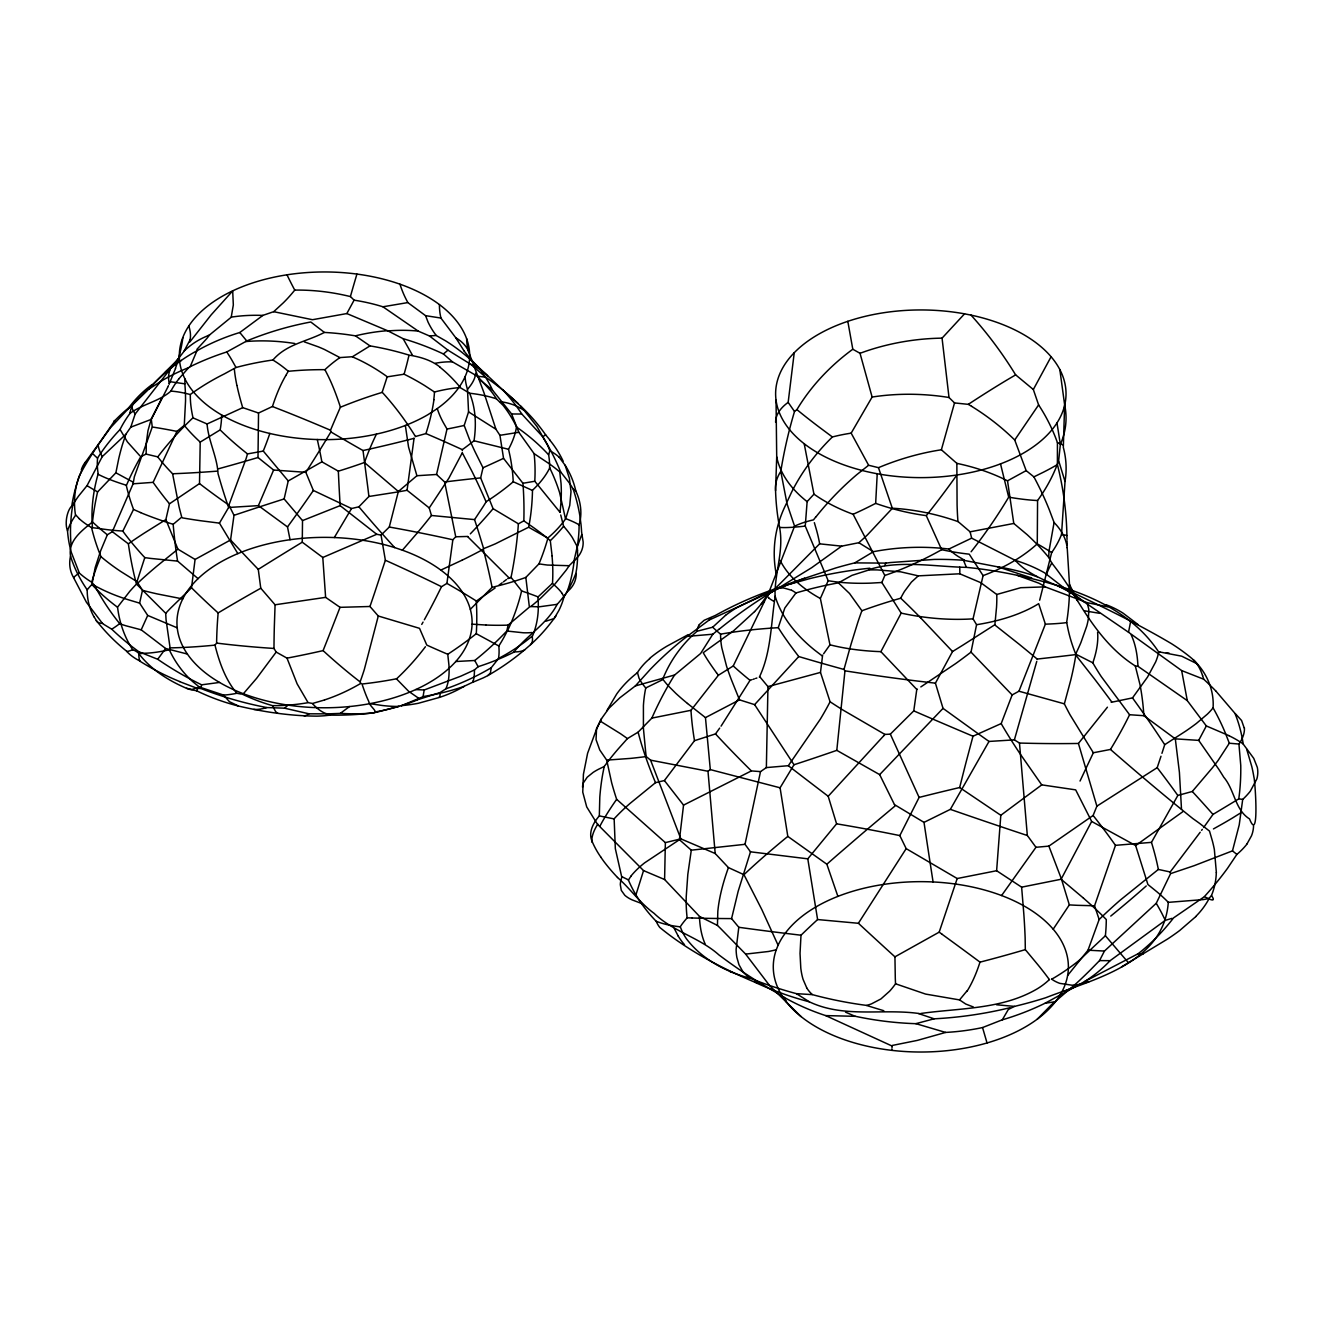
<?xml version="1.0" encoding="UTF-8"?>
<svg xmlns="http://www.w3.org/2000/svg" width="1324" height="1324" viewBox="0 0 1324 1324"><rect width="100%" height="100%" fill="white"/><g stroke="black" fill="none" stroke-linecap="round" stroke-linejoin="round"><path stroke-width="1.5" d="M402.413 550.188L394.701 547.606A147.593 85.216 0 0 0 176.953 623.256A147.593 85.216 0 0 0 396.77 696.871A147.593 85.216 0 0 0 402.413 550.188L417.06 533.191A374.841 186.701 -59.9 0 0 431.442 515.499L429.241 507.936L448.935 478.063L462.357 452.692M776.046 400.212L776.708 456.912L775.566 490.608A247.505 237.344 18.8 0 0 779.571 527.366C784.156 551.347 774.259 573.176 775.086 596.892C770.965 623.438 771.147 652.633 759.331 677.16M1067.028 539.513L1066.912 535.575A314.682 306.969 43.2 0 0 1057.396 464.542L1057.429 442.663A185.608 157.308 24 0 0 1038.612 404.912L1033.332 389.521L1015.674 374.874A295.02 31.346 -37.9 0 0 968.291 404.35L954.521 402.926L949.01 397.498L942.059 338.15L964.551 313.838L971.005 315.112A304.421 222.945 61.6 0 1 1015.657 374.907M775.616 422.323L775.616 422.124A157.06 52.497 3.5 0 1 786.605 403.539L788.161 402.364L794.235 352.73M1039.671 600.202L1051.67 552.555A297.701 18.735 23.8 0 0 1037.271 543.833L1037.569 500.522A172.799 140.874 -19.5 0 0 1058.472 461.215M948.828 549.03A234.927 223.359 3.2 0 0 873.426 551.694L854.741 562.882A444.235 437.847 -76.8 0 0 835.725 567.979L793.457 582.047A357.596 270.725 65.3 0 0 775.5 589.842L709.184 620.013L687.09 636.397A458.865 378.333 70.6 0 0 650.25 669.414L635.354 685.915L619.864 697.781L608.924 708.307L601.477 718.7L596.611 729.028L587.608 753.24L583.421 774.275L582.759 792.166L586.714 806.912L597.438 824.223L643.547 870.596L664.598 879.517L699.585 916.473L717.442 925.426L720.355 928.256L745.644 954.107L769.674 985.685L800.987 1016.534M759.943 676.945L767.953 686.61L766.364 767.589L760.506 771.611L751.37 770.916L683.548 805.124L679.427 839.697L691.293 850.174L745.015 844.315L750.493 851.812L807.789 858.829L836.586 823.826L828.195 796.27A344.223 10.906 36.6 0 1 788.277 765.669M847.807 321.318L852.805 349.238L860.021 353.293L872.119 397.051L851.166 433.147L868.627 465.254L878.474 467.67A159.939 93.011 -20.5 0 1 941.381 449.779L956.855 463.367L957.086 505.04A189.829 36.327 -81.2 0 0 957.947 521.474L970.111 531.818L971.651 538.156L1015.276 560.366A219.834 170.664 -42.4 0 1 1044.553 572.796L1064.728 588.452A450.143 397.829 -59.7 0 0 1074.294 595.204L1128.528 632.26L1181.653 670.573L1203.698 679.212A325.108 314.632 -87.3 0 1 1216.077 691.26M424.342 619.781L426.874 615.13A271.172 91.339 -58.4 0 0 436.192 597.356L441.521 586.714L446.916 583.388L452.858 539.745L455.737 536.783L444.616 481.969L436.556 474.472L416.911 475.73L398.358 491.485L389.273 527.051L381.047 535.111L376.728 534.284L340.136 505.636L339.176 488.539A182.53 13.505 86.5 0 1 338.977 484.683L338.332 471.162L321.897 461.828L288.235 480.943L284.13 498.949L302.517 520.597L302.269 542.195L322.791 557.487L325.621 597.356L340.036 607.335L369.959 606.491L378.283 616.008L419.526 628.337L426.791 645.086A163.332 18.122 27.4 0 0 447.76 654.271L448.919 664.979A67.524 24.031 70 0 1 447.992 682.373L447.628 683.796A77.669 27.639 70 0 1 445.791 688.894L440.164 692.518L416.894 699.966M1216.375 872.632L1214.356 849.511A128.329 106.996 -87.8 0 0 1212.436 841.137L1209.507 831.091L1199.726 823.495A279.083 183.672 16.3 0 0 1192.924 818.629C1165.252 796.518 1137.498 773.001 1110.472 749.45L1093.343 752.76L1080.036 781.044M1200.189 832.25L1170.201 871.97L1158.351 869.438A356.967 112.275 50.6 0 0 1151.466 842.362L1177.83 795.459L1192.279 791.487L1212.387 767.837A226.387 177.764 -43.3 0 0 1218.063 760.522L1229.317 743.227L1225.279 732.867A282.575 158.814 30.9 0 0 1213.082 707.86C1214.389 688.629 1205.287 669.464 1190.524 657.349A213.826 204.409 -37.2 0 0 1171.591 643.745C1139.07 624.432 1104.994 608.064 1070.884 591.663C1051.753 582.494 1029.873 576.701 1015.276 560.366M269.831 433.411A90.876 16.765 -62.9 0 1 263.244 451.087L247.489 453.917A122.404 49.766 -64.7 0 1 246.065 458.766L228.903 505.089L234 515.301L230.575 539.96L195.075 559.44L177.912 549.162L165.864 519.587L169.489 503.799L199.51 483.591L200.205 442.1A171.177 67.723 22.3 0 1 184.268 425.368L185.542 400.973A165.682 149.082 87 0 0 184.847 383.828M230.558 539.96A348.096 56.038 44 0 0 258.263 569.353L260.762 588.204L275.078 604.787L274.333 626.699A166.94 29.558 -87.6 0 0 273.985 648.462L276.186 652.07L287.01 658.144A249.475 59.001 -13.5 0 0 323.089 650.614L324.529 651.938A135.346 27.936 44 0 0 360.194 681.943L360.823 683.498M1059.829 369.528L1064.628 404.763L1063.321 447.429A151.019 109.561 0.4 0 1 1065.026 481.473L1061.517 534.548A147.791 97.463 -4.2 0 1 1051.67 552.555M804.198 443.722L813.946 494.183L818.149 497.013A145.872 88.112 4.1 0 0 853.119 514.275A243.351 65.174 -38.3 0 0 875.661 503.368L877.233 473.744M285.769 375.602A77.653 27.324 -77.6 0 0 272.463 406.501L258.528 413.022L257.998 457.508L273.605 470.037L305.844 472.32A196.035 20.737 -59.4 0 0 324.529 442.448L330.868 431.922L330.503 430.234A92.994 5.644 -67.1 0 1 339.275 409.761L340.384 407.246A170.895 55.757 -25.2 0 1 382.106 392.417A78.066 1.821 -70.8 0 0 386.707 378.25L387.154 376.86L404.118 374.212A191.318 148.652 35.1 0 1 424.524 385.483L434.471 392.003A174.007 68.004 -35.7 0 1 460.09 387.551L469.639 393.245A235.606 125.35 -32.5 0 1 496.434 398.822L503.153 405.425A113.93 97.099 -89 0 1 516.526 426.94M822.618 655.148L820.483 672.41L830.082 701.77A161.495 74.425 -50.9 0 1 820.251 719.28L788.326 765.702L766.364 767.589M1083.479 898.135L1061.103 879.252L1021.631 887.163L996.624 870.729L1000.812 815.286A389.339 7.497 -37.1 0 1 1041.773 784.867L1075.667 789.865L1091.671 821.459L1135.644 845.556L1147.908 884.498L1156.994 891.863A96.205 40.564 28.9 0 1 1168.347 902.356M414.064 438.227L407.064 490.277L429.241 507.936M813.946 494.183L807.127 501.631L805.257 526.091L828.179 580.706L820.367 598.498L829.966 644.821L823.627 653.758M617.481 877.498C630.489 888.801 640.088 903.216 654.056 913.312C672.89 931.616 699.535 937.491 718.915 954.902A542.145 530.56 89.4 0 0 758.569 982.044L784.172 997.369A270.328 245.801 -50.4 0 0 825.696 1015.607L892.144 1046.059M892.095 1046.655L891.995 1047.863M195.075 559.44L191.517 587.773A278.603 74.872 37.6 0 0 218.146 612.946L218.063 613.972A161.429 61.069 -83.8 0 0 216.606 643.133L214.985 645.119A209.738 47.929 -12.2 0 1 170.084 647.866L169.356 649.77A146.385 40.349 -29.1 0 1 143.075 653.262C138.192 655.198 135.048 648.247 130.977 650.365A129.421 14.167 -45.4 0 1 126.756 651.309A266.703 220.28 -35.4 0 1 96.354 620.559L94.037 616.752M891.896 1049.104L891.797 1050.362M1216.061 691.277L1234.944 713.338A403.092 211.195 -38.5 0 1 1243.219 744.071L1253.762 758.387L1257.32 767.407A42.732 31.875 -6 0 1 1256.857 778.942L1250.27 791.272A90.495 67.474 -6 0 1 1242.706 799.415L1239.231 824.852L1232.479 850.869L1194.066 865.714L1170.582 873.625L1170.217 872.069M692.303 917.995L687.206 917.813A57.743 16.285 -36.1 0 0 681.728 924.599L680.271 926.783L681.678 930.292A55.476 50.362 -80.8 0 0 686.494 938.865C701.852 959.106 725.8 971.899 750.096 978.237A416.348 397.597 -27 0 0 796.469 993.662L812.34 994.622A392.864 371.448 12.8 0 0 866.525 1005.396A203.366 73.962 -68.2 0 0 871.374 1003.923L880.923 998.941L889.612 991.196A54.267 19.744 -68.2 0 0 895.537 983.798L895.487 982.623A43.344 3.459 -89.9 0 1 895.289 978.122L894.941 956.838L885.839 948.547A258.445 12.28 42.2 0 1 858.415 923.291L817.603 919.551L812.373 924.4A172.153 39.008 -42 0 0 801.003 935.224L800.027 953.429L800.805 968.241A43.146 16.401 -85.8 0 0 803.089 979.412L806.664 987.671M601.477 718.7L596.545 728.548L596.048 739.653L599.755 749.98L606.706 760.125L611.671 782.815A331.182 244.113 -73 0 0 616.653 799.315L665.36 842.627L664.598 879.517M1064.628 404.763A146.534 95.659 -0.2 0 1 1060.359 444.401L1058.654 460.719L1065.026 481.473M837.893 896.381L826.855 864.224L787.813 836.404L780.084 787.797L794.003 764.742A357.877 46.274 -21.6 0 0 836.801 750.344L844.96 670.838L843.984 669.464L832.631 666.303A388.114 70.106 14.2 0 1 798.753 656.538A156.745 39.869 52 0 1 789.137 643.696L784.586 637.241A65.985 16.782 52 0 1 778.264 627.626L784.801 608.047L795.956 592.986A104.083 25.537 67.6 0 0 792.927 590.984L791.62 590.272M574.086 561.326L578.952 555.517A76.229 39.637 5.6 0 0 583.139 541.93L581.584 531.95A167.552 151.399 -31.2 0 0 580.988 524.238L579.813 515.499A201.662 182.249 -31.2 0 0 573.077 488.854A158.483 120.12 -12.1 0 0 569.006 482.548L560.598 471.841A289.145 247.356 -52.7 0 0 542.741 436.738L521.822 414.048A269.351 211.939 -50.3 0 0 503.07 390.199L474.637 363.554A222.349 192.741 -37.5 0 0 445.361 340.698L436.175 335.485L429.406 335.932L418.285 331.149L382.934 306.787A178.343 157.473 -0.9 0 0 354.087 300.167L350.413 296.493L350.81 295.136A116.098 1.506 -73 0 1 352.796 288.169L353.541 285.603A84.736 1.109 -73 0 1 356.917 274.101M1130.547 621.966L1128.528 632.26M573.954 562.501L573.971 562.402A282.227 176.175 40.1 0 1 567.036 591.994A118.2 114.294 -25.2 0 1 557.156 604.34C547.093 623.952 527.432 634.924 514.026 651.938M87.219 589.875A103.553 31.726 -16.5 0 1 91.919 584.513L95.212 567.483L100.707 550.652L107.343 534.797L112.325 531.685L133.112 483.806L134.32 476.872L152.277 426.99L151.3 419.377L167.685 387.353M514.109 652.053A275.458 246.992 29 0 1 478.129 666.684L474.472 669.944L460.702 676.216L424.177 689.986L423.051 696.705L401.42 705.692M994.953 624.001L996.542 607.153A42.236 7.58 -82.1 0 0 996.757 594.493L980.753 582.659L959.751 573.788L918.277 575.857L900.634 571.819L877.431 569.916A400.146 284.528 73.4 0 0 869.024 569.932L851.911 575.377L838.406 582.858A362.908 320.441 3.3 0 0 795.956 592.97M475.812 373.202L474.753 377.654A201.182 52.679 -13.4 0 1 467.488 389.322L468.547 411.896L464.194 425.451L469.308 438.939A249.541 190.557 51.8 0 0 474.985 451.633L483.012 467.786L480.645 477.898L493.091 508.681L518.445 523.824L523.841 520.828A348.924 232.246 -62.9 0 0 522.93 483.277L503.55 458.369L499.942 435.315L495.937 429.257L484.054 392.963L468.315 350.959A77.388 63.32 -20.7 0 1 466.644 338.63M994.87 624.729L963.011 645.053A335.617 29.575 -31.8 0 1 952.535 651.54L935.423 683.167L943.036 708.373L977.592 733.314A505.222 60.556 37.4 0 0 989.011 741.44L1014.383 739.868L1019.48 743.045A436.324 115.602 6.3 0 0 1078.415 743.459L1107.427 707.182M190.275 339.44L183.953 351.439L135.164 414.031L130.778 427.156L125.813 434.322L102.229 456.648L87.02 485.66L78.745 495.855A150.307 109.462 6.4 0 0 72.754 505.106L72.357 507.638A222.945 176.506 27.8 0 0 71.033 544.727M462.341 450.673L462.341 449.647A111.233 25.719 -30.9 0 0 474.025 440.776C476.425 424.905 475.779 408.239 469.639 393.245M691.293 850.174L687.818 874.386L686.229 896.745A82.733 46.224 85.6 0 0 687.123 917.83M72.77 505.123C67.309 508.962 64.313 522.997 67.524 530.924A105.241 100.641 -66.5 0 0 71.347 552.422L79.291 572.928A171.69 9.351 -25.7 0 0 73.78 577.479M635.785 895.338L643.547 870.596M920.825 686.924L955.58 663.638A245.503 109.528 -38.8 0 0 971.022 652.12L976.566 624.696L973.041 618.854L983.087 575.609L969.234 554.16A164.391 79.738 22.3 0 1 941.662 549.692A196.151 93.954 -35.4 0 1 884.829 575.46L881.85 582.494L901.181 613.111A150.456 81.807 11.7 0 0 920.825 616.67A150.853 82.038 11.7 0 0 973.041 618.838M760.506 771.611L745.015 844.315M511.047 577.264L511.743 573.888A307.88 186.701 -64.1 0 0 518.363 523.857M177.234 627.841L147.709 615.428L139.616 603.132L142.479 590.322L136.984 581.65L120.633 571.405A185.857 147.593 17.8 0 1 100.806 556.543M538.984 563.842L525.827 577.413L529.385 607.104L508.118 625.093L506.811 631.018A382.586 292.074 -89.1 0 1 474.753 660.494L455.787 661.52M608.328 761.002L604.207 766.513L602.801 773.679A306.142 206.263 52.4 0 0 599.805 797.147L599.325 815.898C593.268 822.767 587.839 832.796 592.358 841.882M511.031 577.297L517.783 586.002A163.365 81.856 32.5 0 1 521.639 590.951M503.054 390.199L520.795 406.22L536.932 426.444L547.788 445.609L549.824 450.772L548.633 454.86A71.082 56.022 -55.2 0 1 549.592 467.686A178.624 126.69 35.1 0 1 559.655 492.793L565.48 518.76M750.493 851.812L738.163 891.284L731.576 918.608L738.792 927.28L736.111 949.391A42.186 21.664 -73.4 0 0 736.889 957.5L738.957 964.699L742.466 970.922M971.584 406.319A178.326 127.369 30.6 0 1 1014.73 440.015L1026.166 470.616L1033.895 476.872A292.819 266.952 53.1 0 1 1049.419 510.104L1054.086 522.5L1049.038 550.949A234.315 103.52 -32.1 0 0 1048.79 557.503L1051.753 562.998A345.399 325.373 -13.3 0 1 1071.447 590.951M125.813 434.322L122.338 444.98A305.033 219.635 57.9 0 0 118.73 458.667L115.883 472.8L97.595 491.916L97.182 493.736A284.23 223.872 62.8 0 0 92.481 521.954C81.989 530.56 67.872 540.804 70.536 556.113A72.688 45.115 -15.6 0 0 73.614 577.628L73.83 577.876M436.556 474.472L447.016 429.042L443.176 422.339A93.822 45.049 36.5 0 1 437.284 408.57A145.21 83.842 0 0 0 351.985 273.472A145.21 83.842 0 0 0 185.84 380.65A145.21 83.842 0 0 0 427.884 414.693L437.334 408.586M378.283 616.008L364.332 669.447A82.055 17.692 -77.2 0 1 360.128 681.794M408.901 355.544L408.702 356.421M408.603 356.868L408.156 358.721A186.469 6.587 -71.5 0 1 406.451 365.59L404.118 374.212M179.601 681.628L197.607 688.497L200.751 688.43L201.662 684.822L219.503 682.439M581.699 534.714L577.297 546.779L577.512 550.503M996.624 870.729L957.202 878.524L906.179 848.634L899.824 835.593L919.104 797.429L920.825 796.982A308.128 39.422 -14.5 0 1 959.668 787.532L962.035 778.082A428.811 64.413 -74.3 0 1 966.139 761.995L972.991 736.227L1001.209 723.566L1012.148 694.934L1018.95 691.211L1045.381 624.134M776.145 573.623A164.821 132.549 -0.3 0 1 774.226 552.075L774.375 547.722A162.504 130.679 -0.3 0 1 786.721 502.938L794.582 526.191L767.523 595.866A339.027 21.829 12.6 0 0 769.261 598.365M1037.255 659.484L1037.337 659.187A338.001 40.481 37 0 0 1019.199 644.258L994.837 624.978M79.291 518.776A100.641 46.108 2.7 0 0 91.538 527.564A173.444 130.199 -82.8 0 0 100.905 556.461A329.312 81.277 -46.5 0 0 92.299 580.293L91.753 582.279L94.385 585.241A290.519 223.028 -77.6 0 0 119.706 623.621M1036.758 661.404L1014.383 739.868M843.984 669.464L848.552 652.98A223.905 42.401 -71.8 0 1 851.249 643.547L857.836 622.313A65.356 12.379 -71.8 0 1 861.891 610.745L849.511 593.466L838.406 582.858M530.461 606.673L530.808 606.524A230.426 209.506 -41.4 0 0 541.202 597.67L554.822 584.182L566.076 570.28A108.8 98.936 -41.4 0 0 569.154 565.712L573.987 560.929L577.231 546.647A147.477 128.329 42.6 0 0 579.101 524.834C582.51 513.679 580.74 501.498 575.824 491.072A265.843 144.763 -21.8 0 0 565.133 465.254L559.076 457.128M941.381 449.779L954.521 402.926M114.725 420.734A279.546 209.523 37.1 0 1 132.963 404.449L148.768 389.157L163.266 379.872A279.066 223.59 42.5 0 1 188.703 367.625L190.209 366.632L196.912 350.81A239.429 217.202 37.1 0 1 239.81 332.506L262.98 315.344L273.704 311.686L283.22 302.915A187.644 103.686 -83.9 0 0 294.739 290.105A178.541 137.895 19.6 0 1 350.397 296.576M1093.343 752.76L1070.04 714.794A201.976 135.561 54.8 0 1 1064.364 703.838L1070.653 680.503A316.006 193.271 -49.9 0 0 1075.965 654.255L1092.83 662.811A224.468 84.273 -36.4 0 0 1097.596 632.342M1046.705 574.07L1047.135 572.762A360.989 22.773 -49.6 0 1 1049.949 566.457L1051.753 562.998M136.984 581.65L144.796 557.603A226.752 166.741 57.3 0 1 122.784 531.123M1158.351 869.438L1120.336 900.039A535.012 422.075 -5.6 0 0 1099.152 919.501L1088.014 950.185L1067.624 975.457M1213.065 707.86A65.041 37.42 -17.3 0 1 1207.306 714.199L1196.35 723.483A198.203 114.03 -17.3 0 1 1185.609 731.179L1164.706 744.684L1161.942 753.339M473.214 680.85L472.668 682.257L464.161 686.279A309.27 193.668 70.4 0 1 438.972 697.549L418.301 703.292A295.715 223.888 70.8 0 1 401.619 705.626M381.047 535.111L385.367 560.234L374.907 591.944A395.975 68.583 -70.6 0 1 369.959 606.491M1160.999 756.236L1157.193 767.672L1096.884 806.151L1093.111 815.485L1048.873 846.119L1035.964 847.294L1001.589 895.537M78.679 477.17C88.691 457.508 102.014 439.518 114.443 421.082M894.941 956.838L939.179 932.146L957.202 878.524M175.546 368.436L169.108 384.192M1093.111 815.468A321.964 63.8 42.7 0 1 1115.47 845.357L1094.551 905.781L1099.168 919.501M745.644 954.107L768.417 951.493A303.246 43.179 -30.1 0 0 776.261 949.755L778.098 945.237L761.83 909.588L743.972 874.701L728.432 867.601L715.192 853.517L680.85 838.853L665.36 842.627M338.332 471.162A183.308 56.386 -16.8 0 0 364.448 462.49L367.542 454.364A117.836 47.78 -74 0 1 376.496 434.04M599.325 815.898L614.154 818.927L615.329 848.618L621.8 877.282A45.513 19.595 -40.6 0 0 620.311 884.614L621.287 890.357L624.845 895.322A146.997 63.304 -40.6 0 0 632.293 899.956L642.057 903.663M600.467 721.249L620.41 733.645A437.45 19.794 40.5 0 1 625.623 737.286L627.444 738.577L638.135 732.139L651.855 718.105A475.382 327.425 69.8 0 1 674.628 674.926M577.479 550.503A99.995 97.976 -84.2 0 1 576.602 569.154L575.874 573.358A252.967 169.985 5.1 0 1 564.007 596.826A74.872 70.635 47.4 0 1 558.86 610.48L554.127 618.54L545.654 621.287M340.036 607.335L328.236 637.655A168.363 10.129 -68.9 0 1 324.529 646.989L323.089 650.614M869.156 569.585C899.178 559.82 934.843 566.738 966.537 567.367A446.883 443.077 -51.2 0 1 1017.146 575.311C1069.891 586.747 1127.452 604.704 1158.715 652.004A44.668 23.054 -49 0 1 1155.67 661.917L1147.527 677.077L1132.5 697.897L1111.217 702.316M184.268 425.368L176.919 431.409L153.121 482.35L133.112 483.806M170.101 647.966L166.079 619.897A145.359 85.812 89.8 0 1 165.715 613.293L136.62 584.198L141.469 579.631A284.495 126.409 -26.5 0 1 157.208 565.878L177.912 549.162M1170.416 873.989L1156.249 903.299L1104.431 951.062L1099.549 960.595L1091.572 968.738A501.515 492.445 64.5 0 1 1075.022 984.593M187.379 654.039L165.649 648.495L141.205 629.827L147.709 615.428M168.462 385.632L167.949 386.774M767.589 594.972L733.231 665.972L718.386 675.257L690.996 710.293L651.855 718.105M1051.091 356.735L1033.332 389.521M1037.222 576.768A369.909 288.417 -65.7 0 0 997.717 566.854L963.475 560.267A389.521 352.35 -75.3 0 0 934.214 559.423L890.34 562.551L886.004 563.114L884.664 565.53M354.087 300.167L346.838 313.556L312.481 319.713L273.704 311.686M472.635 682.34L483.161 677.921A160.667 131.258 58.2 0 0 486.553 676.233L487.613 675.67A299.886 269.897 59.4 0 0 524.701 649.77L530.626 644.672A192.195 180.974 29.7 0 0 556.08 615.66L556.03 615.577M606.789 710.756L616.653 694.074A324.099 175.149 30.6 0 1 637.456 672.691M1071.497 590.934C1088.659 619.301 1106.55 647.734 1135.313 665.972L1137.779 666.187L1187.297 700.644L1206.33 725.949L1198.7 740.381L1218.692 769.145A318.157 266.819 74.7 0 1 1223.74 777.171C1234.647 789.882 1234.944 809.907 1249.525 818.911C1259.67 844.513 1254.986 779.935 1253.944 777.287A239.958 190.623 -31.7 0 0 1251.792 766.579L1246.678 749.185M532.48 490.443A167.85 106.714 76.5 0 1 528.673 527.217L495.391 543.816A315.691 201.811 -9.2 0 1 483.624 548.616L483.277 549.278A382.553 74.111 65 0 1 492.081 587.376L470.334 609.321M237.84 553.614L219.453 523.129L228.622 507.473A231.005 83.23 79.9 0 1 217.997 473.496C217.384 457.525 208.365 440.909 207.074 423.978A128.842 3.939 24.5 0 0 193.023 417.887A73.085 25.901 65.6 0 1 190.342 394.635M197.607 688.497L196.432 690.681L191.335 689.821A177.565 82.882 -65.8 0 1 186.552 688.314C168.198 680.453 150.506 669.282 138.408 653.113M1091.671 821.459L1061.103 879.252M132.963 404.449L131.986 406.485A172.765 60.341 48.5 0 0 129.769 413.551C142.495 404.035 158.979 401.553 170.912 391.11A176.622 58.57 39.6 0 1 190.242 394.519A203.3 172.782 -31.7 0 1 224.451 373.848L235.986 367.509A273.803 235.622 5.7 0 1 272.943 359.996C286.547 344.075 306.82 341.691 324.397 332.423L310.792 321.997A346.756 314.02 -63.1 0 0 246.843 340.913L226.785 351.952A281.234 262.781 22.1 0 0 190.209 366.649M600.07 825.862L601.741 822.734A412.194 69.047 -39.4 0 1 616.67 799.299M829.966 644.805A153.716 69.907 -7.2 0 0 880.89 651.656L901.181 613.111M635.354 685.915L674.677 674.975L700.611 653.51L712.825 634.213L719.379 628.9M878.474 467.67L892.343 508.333L867.468 534.846A257.319 153.369 -74.3 0 1 858.846 542.708L841.65 546.15L819.606 543.833L771.842 591.96L767.572 594.642A506.413 489.681 81.6 0 0 719.445 628.999M423.051 622.098L421.744 624.415M894.461 804.611L924.003 822.37L950.351 809.361L989.011 741.44M285.752 375.519L288.284 371.299A264.75 198.799 0.9 0 1 324.529 369.677M407.064 490.277A345.084 146.17 -6.2 0 1 397.614 491.982L368.899 496.483L358.887 506.811L351.539 508.532L334.31 537.544M196.366 690.797L196.432 690.681A349.404 275.227 -76.4 0 0 238.32 706.006C264.039 712.031 290.419 715.97 316.883 716.135A240.223 173.841 -85.9 0 0 324.529 715.738L330.404 715.109A329.113 311.934 66.4 0 0 371.084 713.106C381.196 713.024 369.247 706.95 368.734 701.372A71.827 8.689 77 0 1 361.998 684.012A258.312 157.92 -1.6 0 0 396.406 678.798L408.62 691.293L419.509 698.84M148.768 389.157C162.339 374.162 178.922 360.426 196.912 350.81M858.382 923.275L906.179 848.634M85.514 462.043L110.686 427.52L127.584 409.48A272.281 170.647 47.6 0 1 152.161 384.506M1038.612 404.912L1014.73 439.998M1053.192 929.183L1069.329 904.888L1061.335 878.706L1048.873 846.119M763.849 602.155L761.25 603.909L763.452 600.649A225.279 120.434 41.5 0 1 773.696 589.511M1247.208 843.769A95.311 77.388 17.7 0 1 1236.881 854.394L1227.464 868.395A404.598 355.461 66 0 1 1204.344 896.646L1209.573 899.178A217.781 14.763 43.4 0 0 1212.486 899.972L1213.231 899.592M170.581 381.775L184.83 383.828L185.012 379.028M162.041 397.862L151.284 418.897L147.957 430.763L146.285 443.259L146.153 454.099L157.705 456.863A109.826 53.97 39.8 0 0 172.583 473.727L179.054 506.794A253.579 117.819 88.1 0 0 181.736 517.121L173.163 524.337A354.584 133.741 -81 0 0 177.565 561.062L198.054 578.654M132.665 649.703A88.278 73.366 87.6 0 1 117.555 607.153L129.769 591.348A178.21 79.374 -29.6 0 1 136.405 584.149L134.005 574.335A278.189 167.999 61.3 0 1 128.925 547.59L128.362 543.816L112.325 531.685M530.494 644.54A92.432 21.366 42 0 0 532.099 636.182A266.422 191.881 16.2 0 1 505.603 654.586L498.469 658.558L491.237 667.743A274.101 239.197 19.6 0 1 445.774 688.861M966.834 991.08L959.701 999.719M483.624 548.616L478.742 532.562A342.701 64.959 63.5 0 0 474.555 519.62L483.31 506.364A185.757 109.693 -63.9 0 0 486.107 501.846L483.012 494.812A242.441 62.774 56.2 0 0 472.105 471.642L462.357 452.907M1242.739 799.431L1238.867 798.835L1212.983 814.426L1203.648 827.517M1247.109 843.702L1251.511 835.775A43.361 35.202 17.7 0 0 1253.563 825.762M699.287 624.597L704.186 620.261L715.308 615.461A451.352 409.977 69.8 0 1 788.094 584.678L808.749 578.886A445.692 431.161 65.6 0 1 869.818 568.211M721.067 726.148L750.046 680.321L751.9 679.708M165.649 648.495L157.705 659.269L138.805 651.706A277.014 256.542 84.2 0 1 111.729 629.181L104.149 624.597A123.115 91.588 -33.2 0 1 102.478 623.455L86.457 602.321L74.161 578.72M719.693 728.101L715.506 733.91L694.488 740.695L664.4 780.548L655.512 782.666L630.125 803.354A173.957 129.669 -21.5 0 0 614.071 818.877M276.186 652.07L256.575 678.385L242.822 694.372M1201.596 830.33L1202.308 829.37M189.779 342.055L211.161 314.864L232.693 290.899L233.322 304.934L231.22 317.23L209.556 334.939A273.29 147.891 60.6 0 1 206.61 338.745L196.846 349.437M178.095 358.87L177.135 360.128M178.806 378.896L188.703 367.625M794.566 526.191A172.137 68.434 18 0 1 813.482 519.869L815.998 516.674M1216.309 872.632A55.128 45.959 -87.8 0 1 1211.46 895.521L1209.077 898.334A136.703 21.614 7.1 0 1 1203.45 899.575L1168.298 902.356C1163.829 964.021 1092.763 979.346 1045.728 997.733A449.018 447.975 32 0 1 1014.465 1006.406L1008.342 1009.451L1002.318 1019.794L982.54 1027.556A243.202 230.343 35.5 0 1 945.65 1032.422L917.251 1040.416L892.194 1045.464M761.217 603.959L760.754 604.522A176.34 151.151 25 0 1 754.581 611.589M176.804 360.542L127.584 409.48M709.184 620.013L711.286 617.729M415.488 436.589L415.488 436.589A117.141 46.456 53.2 0 0 382.173 392.218M883.853 735.631L884.912 734.423L890.34 734.141L913.775 710.872A161.18 2.565 -82.3 0 1 916.787 689.456L917.284 689.142M883.704 735.796L828.195 796.27M1037.271 1019.166L1051.339 1004.866L1075.022 984.576M662.662 679.444A103.851 84.653 -44.5 0 1 697.086 631.234L712.676 627.212L725.535 615.362M687.47 703.474L705.46 717.608L739.504 699.85L754.614 704.633L798.769 656.538M627.444 738.577L618.54 748.557A265.181 239.065 -51.7 0 0 608.312 760.986M1102.511 915.711L1106.285 919.535A84.124 42.285 -85.7 0 1 1105.391 935.737L1078.646 960.81A133.674 81.906 -34.3 0 1 1054.599 977.526L1051.57 979.23M754.581 611.589L733.612 630.787L703.209 652.715L705.361 656.34A443.821 36.129 43.3 0 0 716.466 672.708M943.036 708.373L879.666 774.623L894.428 804.529M470.318 533.87L470.5 533.671A266.803 66.961 -36.7 0 0 493.107 508.681M455.737 536.783L467.819 536.452M1195.771 916.622L1179.684 930.524A255.201 251.577 47 0 1 1167.801 938.881L1121.478 966.934M245.966 341.625L246.065 341.526A311.852 225.61 59.6 0 1 294.755 343.495M246.711 340.897L239.81 332.523M191.517 587.773L170.448 608.295A173.477 60.159 -35.5 0 0 165.715 613.293M288.069 705.129L284.544 708.174L266.852 707.562A382.239 368.006 63.8 0 1 200.751 688.447M349.569 706.536L340.285 713.388L328.468 713.851L309.005 713.818L284.544 708.174M91.488 527.581L99.118 528.475A204.939 74.293 -15.3 0 0 122.884 531.04L133.509 509.459L140.592 512.553M548.633 454.86A257.683 168.876 -2.7 0 0 516.443 426.99A72.77 31.826 -44.8 0 1 508.548 449.25L510.071 456.168A117.306 75.021 72.2 0 1 513.216 481.721L511.726 483.061A153.882 82.998 -24.9 0 1 486.04 501.796M371.084 713.123A185.277 12.247 82.6 0 0 371.365 713.272L372.474 712.991A327.276 233.173 85.5 0 0 377.357 712.064L399.136 706.222M895.107 805.919L873.41 824.124A369.429 33.663 -39 0 0 860.368 835.196L837.728 854.692A256.277 23.352 -39 0 0 826.855 864.224M787.813 836.404L783.973 839.548A260.563 34.656 -34.3 0 0 743.939 874.701M775.566 490.608L775.45 488.142A150.291 63.552 1.4 0 1 780.779 471.41A451.914 431.624 -84.7 0 1 794.516 411.483L796.916 409.613A177.764 136.554 -28.8 0 1 852.805 349.238M1110.753 916.076L1111.035 915.844A372.474 80.201 -32.9 0 0 1146.236 885.971M841.65 546.15L811.662 567.698L774.043 590.769M92.399 522.037L92.498 521.954A278.901 51.073 24.7 0 0 107.343 534.797M510.932 577.794L507.671 578.621M506.463 579.548L503.401 581.865M918.277 575.857L911.409 582.113L904.507 591.365A49.203 17.891 -74.4 0 0 900.717 598.233A235.291 108.138 -18.1 0 0 861.907 610.761M487.662 375.784A296.328 135.875 -50.6 0 0 470.583 364.183L447.975 350.181L443.441 353.955L452.477 361.866L477.385 376.231L490.906 390.977A162.703 113.55 -66.3 0 1 496.467 398.789M868.627 465.254L856.909 474.555A237.906 185.807 -41.8 0 0 816.081 516.724M502.16 582.792L499.016 585.125M372.309 713.123L372.392 713.057A331.248 258.494 78.4 0 1 344.306 713.553L340.285 713.388M1079.308 984.559L1084.488 981.614A340.665 208.232 58.6 0 0 1110.058 960.727L1165.335 920.329L1172.005 918.36M1203.764 897.126L1173.544 917.896A423.349 277.709 63.2 0 1 1138.16 953.71L1084.488 981.614M495.093 588.005L476.392 601.03L472.85 598.812A272.032 71.877 23.7 0 0 456.846 589.147L446.916 583.388M637.506 672.741L639.062 678.269A53.208 12.446 37.1 0 0 645.731 687.967A88.543 58.19 -72.1 0 0 643.414 705.675L643.414 728.365L645.831 753.654L646.228 756.567L650.581 760.158L707.992 771.263L710.309 769.608L780.084 787.797M309.005 713.818L306.539 715.241A256.128 39.075 -86.6 0 1 304.106 715.821M128.362 543.816L132.814 540.722A435.331 205.551 -14.2 0 1 144.366 533.042L165.864 519.587M542.757 436.721L545.654 434.851L550.089 440.247M767.572 594.642L775.5 589.842M1241.233 812.555L1232.594 817.934A322.493 35.864 -20.9 0 1 1222.217 824.008L1213.429 828.94M771.644 592.109L773.795 590.802M200.205 442.1L220.165 429.886A78.695 45.612 -60 0 0 221.638 414.925M679.427 839.697L644.573 862.884A84.19 46.274 -17.2 0 0 631.134 875.859M971.651 538.156L948.828 549.063L949.689 549.89A332.159 112.259 -86 0 0 957.732 556.196L964.468 560.184M956.855 463.367A147.576 92.796 4.4 0 1 1007.514 480.827L1026.166 470.616M241.498 694.14L236.831 693.279A153.832 82.436 -52.2 0 1 223.557 695.067L199.262 686.99L192.046 689.456L186.568 688.298M1002.334 1019.828A286.1 275.905 43.2 0 0 1045.149 1003.195L1077.653 985.486L1064.165 991.494M804.595 578.174L793.175 582.974M645.731 687.967L663.059 679.51A64.992 34.821 28.8 0 0 668.603 686.163L675.935 693.462A168.496 90.28 28.8 0 0 687.487 703.474M688.248 634.61L667.097 646.079A177.284 150.142 47.2 0 0 649.488 658.524M487.828 675.588L490.393 673.006L491.237 667.743M207.074 423.978L242.722 407.676A159.161 31.511 23 0 1 245.652 408.62L258.528 413.022M439.998 367.079C431.409 360.128 419.758 356.752 409 355.113A281.085 263.807 5.9 0 0 370.025 345.895L352.482 356.719L339.904 357.579L324.529 349.519A261.49 159.112 70 0 0 318.174 346.789L304.222 341.84M462.225 560.118L440.809 570.098M725.519 615.346A136.521 128.428 -87.2 0 1 736.607 607.799L765.984 593.251A337.637 317.595 -87.2 0 1 779.753 588.055L788.227 584.645M145.872 454.231L140.725 456.648M1033.895 476.872L1043.279 472.271A278.752 18.155 -19.2 0 0 1057.38 464.542M604.207 766.513L598.415 769.31A125.068 60.027 12.1 0 0 593.202 772.355L587.211 777.205L583.404 782.832A51.735 24.825 12.1 0 0 582.543 787.201M322.791 557.487L324.529 556.742A277.295 4.088 -23.4 0 1 376.744 534.284M207.868 335.617L209.556 334.939M996.74 594.493L1020.738 587.707L1045.182 586.863L1087.153 602.652L1107.956 606.872M130.778 427.156L151.3 419.377M340.136 505.636L302.517 520.597M1054.765 1001.805L1045.166 1003.244M860.021 353.293L865.3 351.406A147.361 86.143 -8.6 0 1 942.059 338.15M790.213 584.016L792.96 583.04M1088.94 981.729L1078.15 984.609A294.441 107.145 65.4 0 1 1071.91 985.205L1059.845 983.368A90.297 32.852 65.4 0 1 1053.97 980.654L1051.719 979.214M755.64 678.434L756.865 678.02M753.157 679.278L754.399 678.864M324.529 699.966L312.563 703.458L308.161 702.663A218.261 174.652 -43.3 0 1 272.529 705.659A181.885 160.651 46.8 0 1 243.02 694.488M266.852 707.562L265.197 708.059M557.156 604.34L539.878 606.723A251.643 96.735 37.4 0 1 530.808 606.524M462.324 449.647A288.235 45.413 20 0 0 425.964 433.577L415.587 436.473M767.953 686.61L820.483 672.41M855.188 1016.253A338.745 334.343 27.5 0 0 915.778 1023.684L934.115 1018.818A409.348 405.905 -43.3 0 0 1009.898 1007.73M920.825 1013.472C959.983 1007.945 1002.086 1009.567 1037.222 988.846A83.015 66.994 -82 0 0 1049.369 979.611L1049.485 979.545M492.081 587.393L502.855 584.596A306.622 209.639 10.2 0 0 525.843 577.446M970.111 531.818L1013.787 523.46L1027.11 534.631A218.808 184.93 14.8 0 1 1048.774 557.503M464.194 425.451L460.156 426.345A245.47 21.945 -5 0 1 447.032 429.042M499.942 435.315L518.826 432.303L534.085 453.619L549.89 464.211A353.525 199.08 -18.2 0 1 558.43 470.814L559.754 471.956L561.028 483.243A279.629 154.246 -39.3 0 1 559.953 512.222L560.019 512.454M382.934 306.787L407.825 302.584L425.567 315.658L440.909 318.058L455.82 337.835A223.508 74.707 -24 0 1 468.415 350.91M522.947 483.277L534.78 481.257L559.953 512.222M559.754 471.956L560.598 471.841M325.621 597.356L324.529 597.521A282.343 2.797 -8.3 0 0 275.094 604.787M444.616 481.969L446.022 481.804A279.976 21.978 -10.4 0 1 480.595 477.914M919.319 1013.555C882.496 1008.309 844.398 1018.437 809.345 1001.821A404.416 360.542 -67.3 0 1 754.183 981.945C720.786 967.794 687.686 950.367 659.766 927.429A56.518 35.913 -53.5 0 1 656.207 921.305A140.046 121.626 18.8 0 1 628.37 879.98M687.09 636.397L712.825 634.213M1037.371 659.038L1054.169 657.151A336.379 35.119 -4.7 0 0 1075.419 654.635L1094.253 678.633A418.152 83.131 46.9 0 1 1111.614 701.77M569.154 565.712L547.441 565.05A251.13 65.273 28.6 0 1 538.984 563.842A220.612 154.627 80.9 0 0 547.937 538.107A295.831 11.237 32.1 0 1 532.562 529.451L528.789 527.3M1151.466 842.362L1115.437 845.341M290.055 539.712L287.507 526.935L258.412 505.636L228.622 507.473M881.85 582.494L870.828 583.123A158.102 69.096 -15.3 0 1 828.179 580.706M1143.208 953.859L1138.177 953.727M464.112 351.026A254.887 192.162 -45.5 0 0 474.158 362.842A207.338 138.176 -42.2 0 1 492.495 390.1L511.61 413.982L521.623 414.015M606.706 760.125L630.621 758.387A388.925 72.075 -18.1 0 0 646.228 756.567M854.741 562.882L886.004 563.114M477.385 376.231L485.594 377.141A298.827 286.547 -35.8 0 1 518.263 403.655M1110.025 960.678L1099.549 960.595M1014.465 1006.389L996.525 1004.767M1104.431 951.062L1088.014 950.185M1094.551 905.781L1077.537 905.318A352.101 65.654 16.2 0 1 1069.329 904.888M424.177 689.986L415.686 689.589M485.842 625.027L472.089 624.167M1092.813 662.827A229.747 194.942 44.1 0 0 1101.22 676.531L1129.571 714.728L1143.886 715.705L1175.315 738.858L1198.7 740.381M474.555 519.604L431.425 515.483M1158.715 652.004L1160.056 652.087M1099.648 613.326L1084.621 610.827M177.548 561.111L150.787 558.43A328.964 183.291 -14.6 0 1 144.796 557.603M732.073 972.461L730.037 971.584M1244.394 727.836A48.756 27.059 -22.5 0 1 1238.916 744.038L1229.317 743.227M1160.436 652.12L1181.67 656.174L1197.111 663.804M959.486 999.868L965.742 1004.039L973.372 1006.985M959.106 999.835L925.575 994.076L895.537 983.782M825.713 1015.591L855.172 1016.319L845.523 1012.132M219.453 523.129L200.702 520.746A340.003 169.588 -2.3 0 1 182.298 517.849M935.423 683.167L920.825 681.463A449.15 99.863 7.3 0 1 866.806 674.197L844.96 670.838M500.174 401.718L501.581 401.9M801.02 935.224L779.671 932.642A356.653 34.705 4.9 0 1 738.775 927.28M216.673 643.1L223.971 643.977A268.16 65.24 1.1 0 0 274.002 648.446M1166.328 652.749L1169.125 653.162M443.424 353.971A279.116 269.5 -13.2 0 0 403.125 338.679L387.551 330.702A442.382 256.045 -68.1 0 0 355.444 335.833L347.732 334.674A278.023 261.589 32.9 0 0 324.529 332.44M506.811 631.018L523.261 632.773A226.255 87.235 46.6 0 0 531.884 632.541M182.729 598.944L157.357 593.946A382.636 262.649 -13.5 0 1 142.479 590.338M369.909 703.656L382.404 705.51A382.802 213.528 73.8 0 0 398.325 706.437M474.025 440.776L508.482 449.266M141.205 629.827L126.194 625.855A235.192 164.838 -31.2 0 1 119.64 623.72L116.959 625.689A245.784 22.227 -50.1 0 1 111.746 629.148M754.879 982.094L762.31 984.245M883.803 1010.725L866.624 1005.495M330.404 715.109L324.893 713.156A105.754 42.418 84 0 1 312.547 703.64M1018.95 691.211L1064.364 703.838M238.32 705.957L229.449 701.703L223.557 695.083M915.778 1023.618L945.65 1032.439M139.616 603.132L129.255 600.037A208.613 148.536 -16.4 0 1 94.219 585.407M1017.146 575.295L1038.744 583.139A170.382 94.831 -78.9 0 1 1045.182 586.846M1031.793 578.009L997.733 566.804M920.825 1014.333L934.115 1018.818M920.693 1014.3L918.624 1013.588M950.351 809.361L960.446 812.87A254.738 9.93 19.5 0 0 1027.374 835.527L1035.964 847.294M346.838 313.556L387.551 330.702M272.512 406.567L284.759 411.35A199.047 22.21 23 0 1 324.529 427.702L330.503 430.234M1206.33 725.949L1228.953 735.631M1063.338 587.922L1071.778 592.027M972.991 736.227L959.536 730.517A352.664 16.202 23.6 0 1 920.842 713.95L913.775 710.872M513.265 481.737L532.347 490.393A81.84 42.153 -24.9 0 0 549.824 467.653M351.539 508.532L313.358 490.459L305.844 472.32M1060.16 587.012L1057.528 585.787M1060.21 586.995L1073.102 593.897L1084.025 601.659M791.471 590.19L783.825 588.022A294.706 72.307 67.6 0 0 779.753 588.055M201.662 684.822L199.096 683.565A378.962 332.456 82.9 0 1 157.705 659.269M873.426 551.727L858.846 542.708M809.345 1001.821L796.469 993.679M621.999 876.736L628.519 879.947A55.74 30.634 -17.2 0 1 631.3 875.876M820.185 598.398L817.52 596.892A146.153 82.336 1.2 0 1 780.15 560.4M884.912 734.423L843.107 710.127A200.338 54.301 26.5 0 1 830.082 701.77M879.666 774.623L836.801 750.344M519.968 407.825L523.824 410.208M495.937 429.257L468.547 411.896M968.307 404.333L971.584 406.319M355.444 335.849L370.025 345.895M573.11 488.837L575.824 491.072M959.668 787.532L1000.812 815.286M523.841 520.828L533.704 527.73A289.162 153.832 8.1 0 1 549.112 539.629L550.304 540.688L552.091 555.815M492.511 390.084L478.99 379.094M822.121 655.843L814.856 650.283A154.511 95.262 13.1 0 1 775.169 596.263M942.158 934.314L939.179 932.146M851.166 433.147A150.224 72.059 9 0 0 832.382 436.97L818.894 426.907A342.32 24.477 31.4 0 1 796.899 409.596M447.975 350.181L429.406 335.932M199.262 686.99L193.337 682.141A99.648 80.698 78.2 0 1 191.417 680.42A91.091 73.763 78.2 0 1 169.306 649.803M199.51 483.591L201.562 485.163A224.749 47.432 29.2 0 0 228.92 505.089M1232.479 850.869L1236.947 854.443M769.294 598.382L769.956 598.895A250.534 16.136 12.6 0 0 773.712 601.195M1235.358 713.669L1241.598 720.537L1244.179 727.886M470.616 364.15L485.594 377.141M398.358 491.485L364.448 462.49M1193.454 659.848L1194.943 661.388A344.141 105.771 -50.2 0 1 1202.54 675.604M1138.11 624.597L1123.166 613.227A403.506 187.876 -64.2 0 0 1105.854 604.638M467.637 536.634L508.863 577.694M79.341 518.76L75.782 515.003A236.053 85.117 -11.2 0 0 67.507 530.924M139.897 455.82L127.369 441.852L120.07 429.456A123.016 107.294 73.2 0 1 129.835 413.601M920.825 618.027L952.535 651.54M916.787 689.456L880.89 651.656M971.022 652.12L1006.803 689.423A303.461 20.588 43.5 0 0 1012.148 694.934M1105.358 935.72L1128.379 962.68M1021.631 887.163L1023.783 913.477A172.203 42.716 89 0 1 1025.14 937.806L1025.322 949.639L1038.38 965.361A53.788 3.409 49 0 1 1049.369 979.594M288.235 480.943L263.277 451.054M236.731 693.164C225.295 679.46 219.271 662.199 214.985 645.119M683.548 805.124L664.4 780.548M1077.438 600.633L1069.494 584.43L1067.194 547.59M307.896 702.332L297.122 683.846L287.01 658.144M718.386 675.257L716.549 672.791M794.516 411.499L788.161 402.364M464.128 351.009L455.82 337.835M1132.5 697.897L1138.574 706.354A445.162 90.826 46.7 0 1 1164.706 744.684M1041.74 784.884L1020.456 754.349A243.153 100.839 53.8 0 1 1002.632 726.115L1001.292 723.731M600.682 856.992L603.761 861.328A186.154 183.126 69.1 0 0 617.514 877.464M562.187 593.533L564.007 596.826M226.785 351.952L229.681 356.47A258.279 14.117 68.1 0 1 232.412 361.055L234.729 365.192A165.914 9.069 68.1 0 1 235.986 367.509M754.614 704.633L794.003 764.742M403.125 338.696L412.476 355.246M966.139 566.738L963.475 560.267M678.302 936.217L674.28 928.538M784.172 997.369L786.555 1002.119M884.829 575.477L853.119 514.275M478.179 666.783L474.77 660.511M1165.335 920.329L1161.926 913.494A529.832 36.526 49.1 0 0 1156.266 903.299M941.662 549.692L926.287 515.648L920.825 514.854A150.721 88.228 13.6 0 1 875.661 503.368M890.34 734.141L919.104 797.429M511.61 413.982L518.826 432.303M577.297 546.779L572.349 537.577A153.716 95.576 6.1 0 0 563.594 526.257L560.731 514.986M739.504 699.85L731.527 680.089A150.539 73.565 71.3 0 1 726.578 666.27L721.795 647.767A45.082 22.028 71.3 0 1 720.587 634.179A64.578 4.733 35.4 0 1 712.693 627.212M565.133 465.254L569.403 478.394L571.008 491.701L569.75 505.404L565.745 518.594L570.512 520.564A172.368 16.848 10.9 0 1 579.101 524.834M680.85 838.853L650.581 760.158M1087.153 602.652L1088.791 609.321L1088.46 617.977A42.782 14.001 -63.2 0 1 1086.789 626.004L1080.88 642.637A91.968 30.104 -63.2 0 1 1075.402 654.635M1045.248 623.736L1038.678 603.678A148.702 73.35 3.7 0 1 1024.478 611.142L1019.43 613.293A148.089 73.035 3.7 0 1 976.582 624.696M272.512 705.709L275.574 711.518A154.312 26.397 -82.9 0 0 277.709 713.09M416.911 475.73L408.553 447.049L405.343 425.451M1202.606 675.538L1203.698 679.212M425.567 315.658L428.033 322.063A219.85 107.807 -61.7 0 0 436.208 335.419M1078.431 743.492L1096.884 806.151M1135.313 665.972L1139.997 684.624A364.812 194.959 -58.2 0 1 1143.87 715.721M1181.653 670.573L1187.297 700.644M987.042 1042.964L982.54 1027.556M814.343 522.649L816.229 529.054A241.481 65.621 50.8 0 1 819.655 543.866M1000.514 463.88L1008.689 497.162A362.793 242.656 -65.9 0 1 971.104 551.777M1013.787 523.46L1007.514 480.827M817.603 919.551L807.789 858.829M1056.982 422.919L1060.359 444.401M780.779 471.41L786.787 502.475L791.62 492.114A189.133 153.418 -30.4 0 1 832.382 436.97M1175.315 738.858L1179.419 772.422L1181.505 809.295M924.003 822.37L924.566 826.093A508.565 15.888 81.3 0 0 933.072 881.949M1238.933 744.055L1240.754 765.371A297.668 199.394 48.2 0 1 1238.784 798.802M330.868 431.922A239.661 22.061 30.8 0 0 363.024 450.541L367.907 488.159A292.985 19.711 81.3 0 1 368.899 496.483M715.192 853.517L707.992 771.263M710.309 769.608L705.46 717.608M1027.325 835.51L1019.48 743.045M959.751 567.168L959.834 571.273A161.793 1.854 -85.1 0 1 959.768 573.772M717.442 925.426L717.823 911.342A283.104 100.475 -47 0 1 728.432 867.584M1067.061 540.837L1067.161 545.422M476.292 601.03A150.804 83.693 86.4 0 1 476.292 633.683A227.794 118.548 -24.8 0 1 447.76 654.271M389.306 527.035A323.801 55.608 7.3 0 1 452.791 539.762M98.092 474.273A120.997 25.901 7.5 0 0 126.475 485.279A193.701 95.394 -46.2 0 1 140.758 456.714M98.274 474.273A68.6 50.395 45.3 0 1 97.579 458.137M92.415 526.935A149.446 113.748 -52.2 0 1 98.026 474.257M133.542 509.426A129.239 85.845 81.1 0 1 126.26 485.329M120.103 429.473A210.466 174.669 -6.1 0 0 97.529 458.104A122.553 10.89 25.6 0 1 93.441 454.298M435.315 363.272A308.757 114.476 -57.6 0 1 452.444 361.899M439.949 367.211A173.427 130.215 -87.9 0 1 460.222 387.386M117.422 607.17A262.384 119.656 9.5 0 1 91.902 584.513M317.28 439.469A88.824 10.261 81.4 0 1 321.881 461.861M294.706 290.006A102.842 8.49 67.9 0 1 287.01 274.879M231.187 317.148A302.468 172.732 46 0 1 263.013 315.426M508.135 625.11A397.465 216.904 39.3 0 1 485.842 625.011M313.358 490.492A378.747 73.465 -59.9 0 1 287.507 526.902M467.471 389.322A79.821 57.412 20.1 0 1 465.105 376.728M132.632 481.87A301.309 1.556 27.9 0 1 115.9 472.817M152.359 427.023A363.819 28.565 18.2 0 1 176.837 431.376M416.944 700.082A219.569 204.69 -71.5 0 1 376.281 711.749M360.658 683.465A147.775 99.598 -42.5 0 1 324.529 699.933M534.102 453.619A275.127 152.988 -47.5 0 1 534.78 481.257M474.439 669.878A323.619 39.952 67.3 0 1 473.247 680.917M464.211 686.395A307.813 271.486 54 0 1 423.018 696.573M272.959 360.062A150.191 55.525 63 0 1 288.268 371.217M385.35 560.251A358.655 72.224 21.9 0 1 441.537 586.714M173.196 524.304A251.676 136.802 6 0 1 140.543 512.603M164.97 372.64A265.181 140.112 47.9 0 1 181.322 360.476M135.147 414.015A364.1 28.483 40.3 0 1 131.556 406.468M407.858 302.534A96.288 59.762 -85.9 0 1 399.947 284.213M413.998 438.36A255.184 44.851 -11.7 0 1 363.024 450.541M340.417 407.18A76.312 16.815 75.3 0 0 327.094 373.898L324.926 369.677A146.368 65.124 -67.5 0 1 339.904 357.629M537.842 596.892A78.795 64.098 66.3 0 1 532.364 636.347M562.253 593.549A107.261 29.012 18 0 0 552.356 583.421L538.074 596.892A174.553 24.279 10.8 0 0 521.606 590.951A155.57 114.609 -58.9 0 1 507.291 631.283M552.025 555.832A154.627 128.577 -81.4 0 1 552.505 583.437M242.689 407.627A72.423 9.897 69.8 0 1 236.963 385.549M257.998 457.508A339.838 53.208 -19 0 1 218.659 468.729M483.26 549.328A383.728 262.748 -21.2 0 1 462.225 560.118M565.629 518.809A100.293 72.324 -17.3 0 1 547.805 538.007M234.05 515.301A346.325 28.416 -16.6 0 1 284.097 498.949M169.489 503.799A248.051 72.274 37 0 1 153.121 482.35M182.861 337.786A159.856 159.608 -5.6 0 1 175.43 368.386M169.24 383.563A251.08 62.145 31.1 0 1 170.266 369.578M183.87 351.357A211.906 117.141 40.3 0 1 207.934 335.7M188.869 326.234A136.537 47.283 29 0 1 190.143 339.374M563.61 526.257A274.565 68.848 -23.8 0 1 550.304 540.688M93.987 616.785A69.378 57.759 -42.2 0 1 87.202 589.875M87.036 589.594A258.263 153.716 5.4 0 1 70.536 556.113M71.959 504.676A261.407 192.923 31.3 0 1 85.547 462.076A147.94 54.648 26.5 0 0 81.343 469.854M75.485 515.036A79.854 75.733 47.8 0 1 78.828 477.236M102.577 623.372A130.133 24.262 -39.2 0 1 96.271 620.625M138.855 651.64A262.599 37.85 -59.1 0 0 139.914 661.189A252.735 249.806 -4.2 0 0 179.65 681.512M140.03 661.024A114.311 72.34 -52.2 0 1 126.657 651.408M476.11 633.6A127.236 1.539 27.9 0 1 498.916 646.046M498.486 658.558A67.64 32.09 56.9 0 0 498.817 645.996A116.33 85.696 -58.9 0 0 507.125 631.217M258.263 569.353A423.647 52.182 -30.8 0 1 302.269 542.195M352.465 356.884A174.371 123.678 58.5 0 1 387.204 376.711M440.942 318.025A79.059 49.948 -52.1 0 1 439.419 304.57M425.418 646.741A137.862 74.26 -50.8 0 1 396.472 678.914M549.824 450.772A216.54 77.669 -22 0 1 559.076 457.128M501.614 401.851A245.254 93.971 -41.4 0 1 519.918 407.858M503.534 458.369A268.06 5.677 -23 0 1 483.028 467.769M115.155 422.174A295.368 5.395 41.2 0 1 114.675 420.684M102.246 456.664A293.001 44.685 36 0 1 98.141 444.368M434.471 392.003A73.482 21.35 -70.1 0 1 433.776 399.798M433.941 399.616A73.333 21.3 -70.1 0 1 425.947 433.577M524.751 649.852A169.853 50.511 51.9 0 1 513.977 651.838M394.684 547.59A402.662 80.88 55.2 0 1 358.887 506.811M170.879 391.077A168.032 98.555 69.1 0 1 178.823 378.929M157.804 456.863A184.367 89.254 -37.2 0 1 192.923 417.838M440.23 692.667A127.981 11.966 70.6 0 1 438.906 697.367M218.096 612.946A303.858 48.922 -27.6 0 1 260.795 588.22M388.263 330.934A414.693 222.035 -59.6 0 1 418.301 331.116M247.522 453.9A202.489 101.005 28.3 0 1 220.347 430.101M265.197 707.976A291.081 89.701 -78.2 0 1 253.811 709.416M520.795 406.22A280.688 223.706 -42.1 0 1 545.654 434.851M549.973 440.329A157.291 125.432 -32.8 0 1 563.163 461.182M273.588 470.07A288.351 2.847 -67.1 0 1 258.428 505.586M576.254 573.474A81.906 42.351 22.6 0 1 566.937 591.944M91.786 582.246A114.112 79.026 -13.8 0 1 79.241 572.944M217.434 471.112A300.747 64.711 -9.1 0 1 172.517 473.76M236.88 385.383A107.807 14.73 69.8 0 1 234.365 369.214M97.612 491.916A286.282 7.183 26.9 0 1 87.003 485.66M900.668 598.15A83.594 9.483 46.1 0 1 920.825 618.043M720.537 634.163A265.71 90.529 5.4 0 1 778.313 627.675M778.098 945.237A147.56 85.183 0 0 1 1022.674 905.202A147.56 85.183 0 0 1 964.931 1048.128A147.56 85.183 0 0 1 776.278 949.755M1025.322 949.622A352.018 86.59 -12.7 0 1 979.975 962.151A55.492 18.966 -74.2 0 1 966.868 991.494M942.175 934.347A179.385 7.348 36.2 0 1 980.041 962.167M751.37 770.916A327.723 34.689 40 0 1 715.49 733.893M749.98 680.288A294.11 26.811 31 0 1 733.297 666.005M694.504 740.712A374.709 148.139 55.4 0 1 690.979 710.276M655.496 782.649A445.361 108.287 51 0 1 638.118 732.139M805.257 526.091A209.755 14.481 -13.1 0 1 779.604 527.366M807.127 501.631A145.524 89.022 1.1 0 1 776.708 456.912M1192.295 791.487A449.597 34.54 41.6 0 1 1212.966 814.426M1054.07 522.5A148.967 73.664 -5.6 0 1 1067.194 547.805M697.02 631.151A84.107 23.501 60.1 0 1 699.353 624.68M750.129 978.138A104.993 53.903 -73.4 0 1 742.4 971.038M731.626 918.591A244.526 22.359 -2.6 0 1 692.237 917.995M680.222 926.817A176.506 66.233 -21.8 0 1 656.257 921.272M956.871 475.002A475.829 188.753 -64.5 0 1 926.287 515.648M1129.587 714.712A322.195 77.272 -45.6 0 1 1110.455 749.467M1209.193 898.417A74.856 73.796 47 0 1 1195.671 916.522M892.31 508.217A177.979 126.955 21.5 0 1 957.914 521.573M971.005 315.112A145.21 83.842 0 0 1 1015.491 457.359A145.21 83.842 0 0 1 778.578 410.622A145.21 83.842 0 0 1 964.551 313.838M1057.429 442.663A187.18 24.974 -6.1 0 1 1062.593 444.847M637.374 672.642A82.386 69.775 47.2 0 1 649.67 658.723M872.119 397.051A145.822 83.842 4.1 0 1 949.01 397.498M591.977 842.047A234.629 51.322 -26.7 0 1 597.819 824.074M600.715 856.959A84.984 83.611 69.1 0 1 592.308 841.899M1037.553 500.522A197.888 36.062 20.7 0 1 1008.689 497.162M1037.271 543.833A147.113 92.184 -6.3 0 1 983.087 575.609M1075.816 654.288A157.97 130.166 34.8 0 1 1066.78 622.628M1045.497 624.15A259.19 21.35 6.3 0 0 1066.614 622.611A262.88 231.253 -27.6 0 0 1069.527 584.314M1131.209 634.908A397.365 125.284 -53.1 0 1 1137.928 666.022M1228.904 735.681A174.321 109.958 -22.1 0 1 1243.302 744.005M1157.193 767.672A427.139 62.211 44.6 0 1 1177.83 795.459M684.508 944.657A496.119 150.787 -58.5 0 1 678.302 936.217M812.357 994.556A88.989 33.812 -85.8 0 1 806.63 987.803M1061.534 534.548A230.194 3.591 3.1 0 1 1066.879 535.575M1135.644 845.556A452.361 1.986 -35.9 0 1 1182.779 811.728M1083.446 898.152A191.384 79.837 37.9 0 1 1102.561 915.695M705.229 944.178A420.387 120.997 -52.8 0 1 699.453 916.605M1211.526 895.603A83.098 5.627 43.4 0 1 1213.115 899.476M836.586 823.826A361.849 72.671 12.9 0 1 899.824 835.593"/></g></svg>
